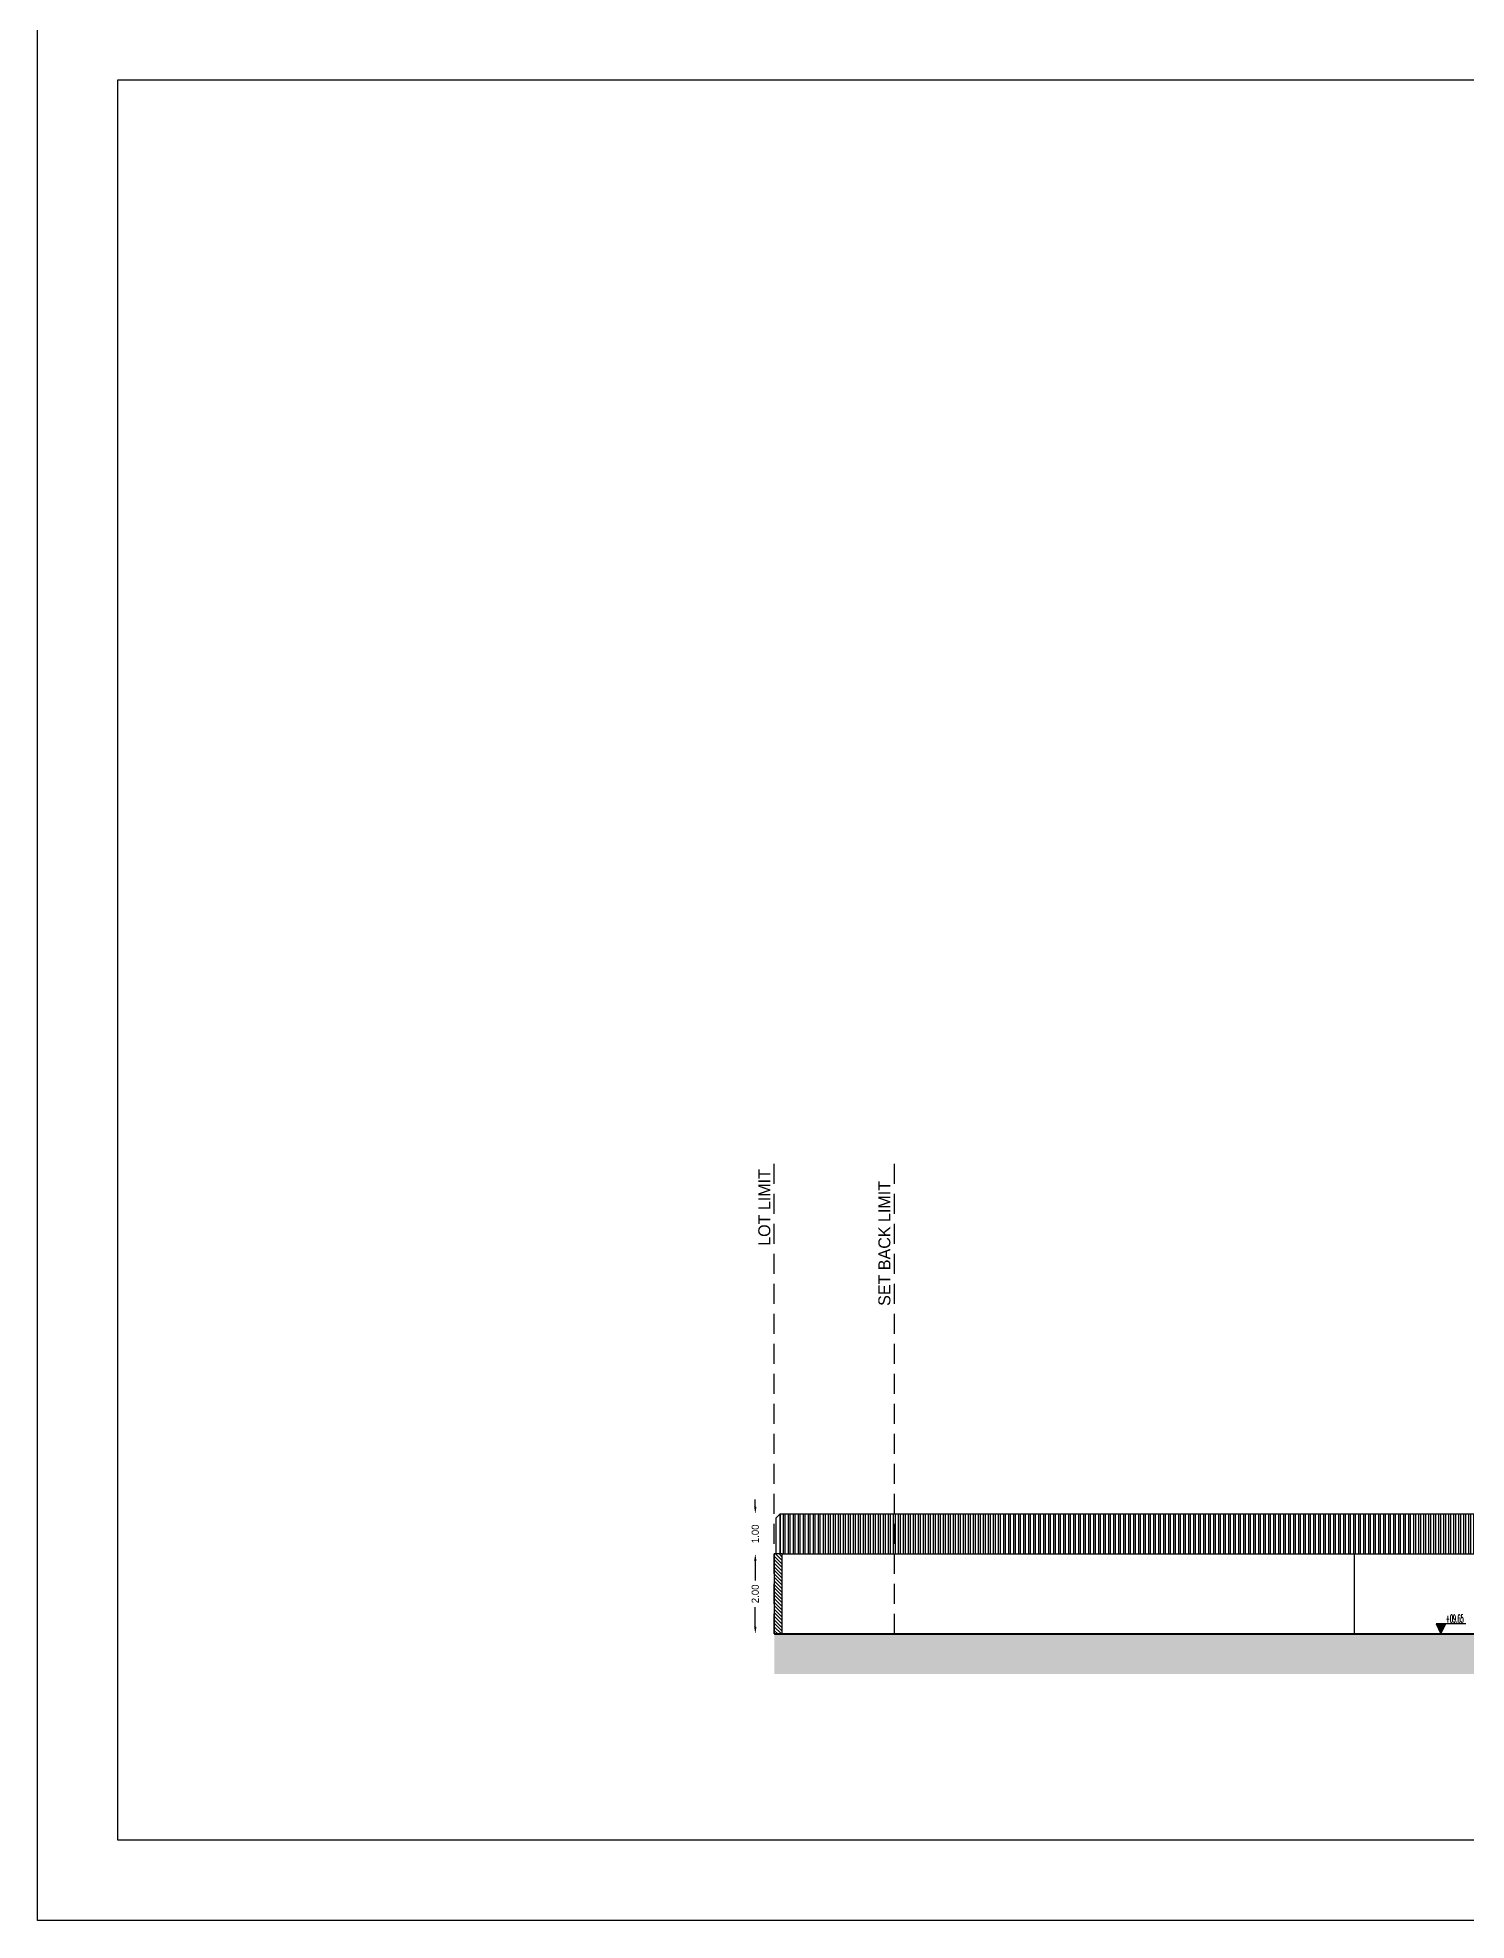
# Model space of a CAD drawing. Header units: metres. Extents: x -353217 to -351774, y -68080 to -67552.
# Drawn here: x -352496.27 to -352460.57, y -68079.88 to -68032.83 of the extents above; entities that cross this region are included whole.
import ezdxf
from ezdxf.enums import TextEntityAlignment as Align

# ---------------------------------------------------------------- set-up
doc = ezdxf.new("R2010")
doc.units = ezdxf.units.M
doc.header["$MEASUREMENT"] = 0
doc.header["$PDMODE"] = 2
doc.header["$PDSIZE"] = -0.6
doc.linetypes.add('DASHED', pattern=[0.75, 0.5, -0.25])
for name, color, linetype in [('A-dim', 4, 'Continuous'), ('A-edge', 1, 'Continuous'), ('A-HATCH', 9, 'Continuous'), ('A-levels', 4, 'Continuous'), ('A-TEXT', 6, 'Continuous'), ('A-walls', 5, 'Continuous'), ('Dim', 40, 'Continuous'), ('lot', 3, 'Continuous')]:
    doc.layers.add(name, color=color, linetype=linetype)
doc.styles.add('ROMANS', font='romans', dxfattribs={"height": 0.4})
doc.dimstyles.get("Standard").update_dxf_attribs({"dimtxt": 0.18, "dimasz": 0.18, "dimexe": 0.18, "dimexo": 0.0625, "dimgap": 0.09, "dimtad": 0, "dimzin": 0, "dimdsep": 46, "dimtxsty": 'Standard', "dimcen": 0.09, "dimse1": 1, "dimse2": 1, "dimadec": 0, "dimazin": 0, "dimtfac": 1, "dimtix": 1, "dimtofl": 0, "dimtmove": 0, "dimatfit": 3, "dimfxl": 1, "dimtolj": 1, "dimtzin": 0, "dimarcsym": 0})

# ---------------------------------------------------------------- blocks, each defined once
blk = doc.blocks.new('*D109')
at = {"layer": 'A-dim', "color": 0, "lineweight": -2, "transparency": 16777216}
for p, q in [((-352478.339, -68070.896), (-352478.339, -68071.386)), ((-352478.339, -68072.536), (-352478.339, -68072.046))]:
    blk.add_line(p, q, dxfattribs=at)
at = {"layer": 'A-dim', "color": 0, "transparency": 16777216}
for points in [[(-352478.369, -68070.896), (-352478.309, -68070.896), (-352478.339, -68070.716)], [(-352478.369, -68072.536), (-352478.309, -68072.536), (-352478.339, -68072.716)]]:
    blk.add_solid(points, dxfattribs=at)
at = {"layer": 'Defpoints', "color": 0, "transparency": 16777216}
for p in [(-352478.339, -68070.716), (-352477.664, -68070.716), (-352477.664, -68072.716)]:
    blk.add_point(p, dxfattribs=at)
at = {"layer": 'A-dim', "color": 0, "transparency": 16777216, "insert": (-352478.339, -68071.716), "char_height": 0.18, "attachment_point": 5, "rotation": 90}
blk.add_mtext('\\A1;2.00', dxfattribs=at)
blk = doc.blocks.new('*D110')
at = {"layer": 'A-dim', "color": 0, "lineweight": -2, "transparency": 16777216}
for p, q in [((-352478.339, -68069.536), (-352478.339, -68069.356)), ((-352478.339, -68070.896), (-352478.339, -68071.076))]:
    blk.add_line(p, q, dxfattribs=at)
at = {"layer": 'A-dim', "color": 0, "transparency": 16777216}
for points in [[(-352478.369, -68069.536), (-352478.309, -68069.536), (-352478.339, -68069.716)], [(-352478.369, -68070.896), (-352478.309, -68070.896), (-352478.339, -68070.716)]]:
    blk.add_solid(points, dxfattribs=at)
at = {"layer": 'Defpoints', "color": 0, "transparency": 16777216}
for p in [(-352478.339, -68069.716), (-352477.664, -68069.716), (-352477.664, -68070.716)]:
    blk.add_point(p, dxfattribs=at)
at = {"layer": 'A-dim', "color": 0, "transparency": 16777216, "insert": (-352478.339, -68070.216), "char_height": 0.18, "attachment_point": 5, "rotation": 90}
blk.add_mtext('\\A1;1.00', dxfattribs=at)
blk = doc.blocks.new('*D166')
at = {"layer": 'A-dim', "color": 0, "lineweight": -2, "transparency": 16777216}
for p, q in [((-352449.808, -68045.352), (-352449.808, -68046.342)), ((-352449.808, -68047.992), (-352449.808, -68047.002))]:
    blk.add_line(p, q, dxfattribs=at)
at = {"layer": 'A-dim', "color": 0, "transparency": 16777216}
for points in [[(-352449.838, -68045.352), (-352449.778, -68045.352), (-352449.808, -68045.172)], [(-352449.838, -68047.992), (-352449.778, -68047.992), (-352449.808, -68048.172)]]:
    blk.add_solid(points, dxfattribs=at)
at = {"layer": 'Defpoints', "color": 0, "transparency": 16777216}
for p in [(-352465.356, -68045.172), (-352449.808, -68045.172), (-352465.356, -68048.172)]:
    blk.add_point(p, dxfattribs=at)
at = {"layer": 'A-dim', "color": 0, "transparency": 16777216, "insert": (-352449.808, -68046.672), "char_height": 0.18, "attachment_point": 5, "rotation": 90}
blk.add_mtext('\\A1;3.00', dxfattribs=at)
blk = doc.blocks.new('Elev-lev1-1')
h = blk.add_hatch()
h.set_pattern_fill('ANSI31', scale=0.03, angle=315, style=0)
h.set_pattern_definition([(0, (0, 0), (3e-17, 0.09525), [])])
h.paths.add_polyline_path([(-1.2, 2.5), (0, 0), (1.2, 2.5)])
at = {"color": 1}
blk.add_lwpolyline([(6.25, 2.5), (-1.2, 2.5), (0, 0), (1.2, 2.5)], dxfattribs=at)
at = {"color": 1, "style": 'ROMANS', "width": 0.499062}
blk.add_attdef('LEV', text='', height=2, dxfattribs=at).set_placement((1.25, 2.81), (5.67, 2.81), align=Align.FIT)

msp = doc.modelspace()

# ---------------------------------------------------------------- hatches: boundary and pattern name
at = {"layer": 'A-HATCH'}
h = msp.add_hatch(dxfattribs=at)
h.set_pattern_fill('STEEL', color=256, angle=45, style=0)
h.set_pattern_definition([(90, (-352463.21409, -68070.7164), (-0.125, 3e-17), []), (90, (-352463.25829, -68070.6722), (-0.125, 3e-17), [])])
h.paths.add_polyline_path([(-352460.3640914, -68069.7163974), (-352477.7140914, -68069.7163974), (-352477.7140914, -68070.7163974), (-352463.1640914, -68070.7163974), (-352460.3640914, -68070.7163974)])
h = msp.add_hatch(dxfattribs=at)
h.set_pattern_fill('LINE', color=256, scale=0.5, angle=315, style=0)
h.set_pattern_definition([(315, (-352477.86409, -68072.7164), (0.0441942, 0.0441942), [])])
h.paths.add_polyline_path([(-352477.8640914, -68072.7163974), (-352477.6640914, -68072.7163974), (-352477.6640914, -68070.7163974), (-352477.8640914, -68070.7163974)])
h = msp.add_hatch(dxfattribs=at)
h.set_pattern_fill('EARTH', color=256, angle=315, style=0)
h.set_pattern_definition([(315, (-352463.3641, -68073.7164), (0.3535534, -8e-17), [0.25, -0.25]), (315, (-352463.2978, -68073.6501), (0.3535534, -8e-17), [0.25, -0.25]), (315, (-352463.2315, -68073.58381), (0.3535534, -8e-17), [0.25, -0.25]), (45, (-352463.18731, -68073.58381), (1e-16, 0.3535534), [0.25, -0.25]), (45, (-352463.12102, -68073.6501), (1e-16, 0.3535534), [0.25, -0.25]), (45, (-352463.05473, -68073.7164), (1e-16, 0.3535534), [0.25, -0.25])])
h.paths.add_polyline_path([(-352477.8640914, -68073.7163974), (-352412.3140914, -68073.7163974), (-352412.3140914, -68072.7163974), (-352477.8640914, -68072.7163974)])

# ---------------------------------------------------------------- linework, layer by layer
at = {"layer": 'A-edge'}
for points in [[(-352477.8140914, -68070.7163974), (-352477.8140914, -68069.8163974), (-352477.7140914, -68069.7163974), (-352477.7140914, -68070.7163974)], [(-352463.3640914, -68072.7163974), (-352463.3640914, -68070.7163974)]]:
    msp.add_lwpolyline(points, dxfattribs=at)
at = {"layer": 'A-HATCH'}
for p, q in [((-352477.7140914, -68069.7163974), (-352460.3640914, -68069.7163974)), ((-352477.6640914, -68070.7163974), (-352460.3640914, -68070.7163974))]:
    msp.add_line(p, q, dxfattribs=at)
at = {"layer": 'A-walls'}
msp.add_lwpolyline([(-352477.8640914, -68072.7163974), (-352477.6640914, -68072.7163974), (-352477.6640914, -68070.7163974), (-352477.8640914, -68070.7163974)], close=True, dxfattribs=at)
at = {"layer": 'A-walls', "const_width": 0.05}
msp.add_lwpolyline([(-352412.3140914, -68072.7163974), (-352477.8640914, -68072.7163974)], dxfattribs=at)
at = {"layer": 'Dim'}
for points in [[(-352496.2698072, -68031.8752964), (-352403.2698072, -68031.8752964), (-352403.2698072, -68079.8752964), (-352496.2698072, -68079.8752964)], [(-352494.2698072, -68033.8752964), (-352405.2698072, -68033.8752964), (-352405.2698072, -68077.8752964), (-352494.2698072, -68077.8752964)]]:
    msp.add_lwpolyline(points, close=True, dxfattribs=at)
at = {"layer": 'lot', "linetype": 'DASHED'}
for p, q in [((-352477.8640914, -68072.7163974), (-352477.8640914, -68060.7163974)), ((-352474.8640914, -68072.7163974), (-352474.8640914, -68060.7163974))]:
    msp.add_line(p, q, dxfattribs=at)

# ---------------------------------------------------------------- block references
at = {"layer": 'A-levels'}
ref = msp.add_blockref('Elev-lev1-1', (-352461.2068012, -68072.7163974), dxfattribs=dict(at, xscale=0.1000000000000227, yscale=0.1000000000000227, zscale=0.1000000000000227))
ref.add_attrib('LEV', '+09.65', dxfattribs={"layer": '0', "color": 1, "height": 0.2, "style": 'ROMANS', "width": 0.410733}).set_placement((-352461.0818012, -68072.4351474), (-352460.6397745, -68072.4351474), align=Align.FIT)

# ---------------------------------------------------------------- texts
at = {"layer": 'A-TEXT'}
for s, p in [('LOT LIMIT', (-352477.9640914, -68063.0180474)), ('SET BACK LIMIT', (-352474.9640914, -68064.5187147))]:
    msp.add_text(s, height=0.3, rotation=90, dxfattribs=at).set_placement(p)

# ---------------------------------------------------------------- dimensions: what is measured, and where the dimension line sits
at = {"layer": 'A-dim'}
for base, p1, p2, picture, middle in [((-352449.8082696, -68045.171713), (-352465.3563219, -68048.171713), (-352465.3563219, -68045.171713), '*D166', (-352449.8082696, -68046.671713)), ((-352478.3391818, -68069.7163974), (-352477.6640914, -68070.7163974), (-352477.6640914, -68069.7163974), '*D110', (-352478.3391818, -68070.2163974)), ((-352478.3391818, -68070.7163974), (-352477.6640914, -68072.7163974), (-352477.6640914, -68070.7163974), '*D109', (-352478.3391818, -68071.7163974))]:
    dim = msp.add_linear_dim(base=base, p1=p1, p2=p2, angle=90, dimstyle='Standard', override={"dimfxl": 0.5}, dxfattribs=at)
    dim.commit()
    dim.dimension.update_dxf_attribs({"geometry": picture, "text_midpoint": middle})

doc.saveas('drawing.dxf')
